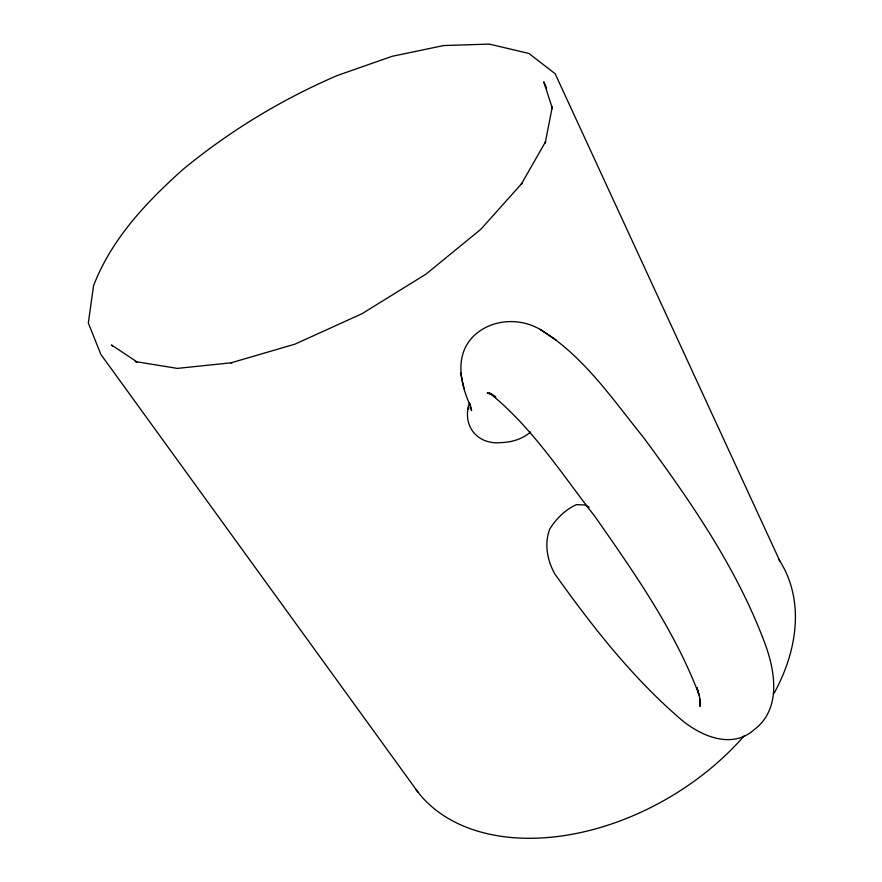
<?xml version="1.0" encoding="UTF-8"?>
<svg xmlns="http://www.w3.org/2000/svg" width="882" height="882" viewBox="0 0 882 882"><rect width="100%" height="100%" fill="white"/><g stroke="black" fill="none" stroke-linecap="round" stroke-linejoin="round"><path stroke-width="1.32" d="M469.974 404.838C460.018 383.152 454.638 355.005 473.402 336.307C490.932 319.075 519.311 317.233 540.159 329.427C583.498 355.689 612.328 399.017 643.617 437.604C690.11 500.711 735.5 566.255 763.591 639.924C774.804 668.413 782.566 708.444 754.077 729.745C731.354 750.163 699.051 735.334 679.438 718.091C631.181 676.296 591.635 625.547 554.701 573.774C547.259 560.235 544.051 543.698 549.795 528.957C556.167 518.792 565.439 509.531 576.442 504.636L584.579 504.945L589.253 507.172M470.282 408.454L470.349 406.767M530.611 431.937C522.563 439.115 511.516 442.378 500.899 442.599A38.29 31.862 -38.8 0 1 467.504 412.192L468.474 405.676M468.077 409.38L469.257 402.931M779.909 561.139L555.153 73.746L528.924 53.46L489.301 44.1L443.69 45.544L392.203 56.294L337.343 75.499C281.788 99.412 229.772 130.878 183.081 169.355C146.357 202.143 111.518 238.978 93.58 285.658L88.321 323.021L100.835 354.366L418.145 792.367M136.864 361.929L135.222 361.554L177.337 368.4L232.175 362.7L231.029 362.833L294.908 344.167L361.94 313.749L425.874 274.225L480.767 229.342L521.935 183.357L521.163 184.404L545.649 141.583L545.186 143.093L552.364 106.568L552.375 108.266M492.057 394.353L487.184 392.964L491.406 394.342M492.509 394.982L495.783 396.922M494.703 396.216L489.256 392.821C531.857 426.899 561.702 473.855 594.92 516.466C634.246 572.848 674.62 630.046 699.04 694.796L696.945 687.53M556.266 340.121L540.159 329.427M137.195 362.017L111.441 344.95L112.62 346.185M546.631 88.024L543.709 81.783L552.452 108.607M696.956 687.629L699.823 698.202L700.187 706.515L700.154 699.217M470.9 407.903L471.572 410.659L470.04 403.647M460.58 372.755L462.355 380.671M462.466 381.388L464.108 388.708M778.453 558.89A214.976 144.637 -30.5 0 1 774.065 693.351M744.176 735.864A214.976 144.637 -30.5 0 1 415.687 789.092"/></g></svg>
